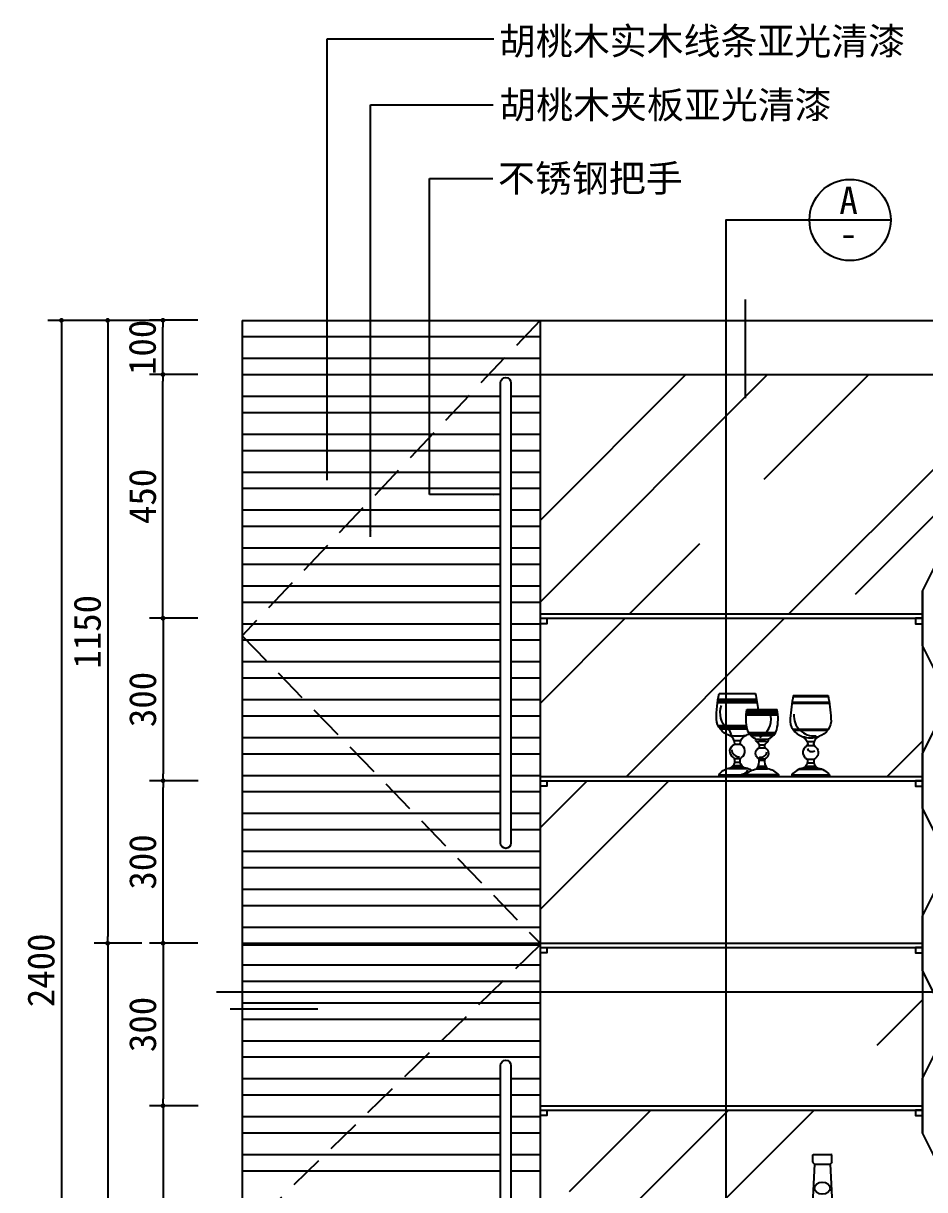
# Model space of a CAD drawing. Extents: x 377 to 3679, y 2766 to 6385.
# Drawn here: x 377 to 2041, y 4226 to 6379 of the extents above; entities that cross this region are included whole.
import ezdxf
from ezdxf.enums import TextEntityAlignment as Align

# ---------------------------------------------------------------- set-up
doc = ezdxf.new("R2010")
doc.units = 0
doc.header["$MEASUREMENT"] = 0
doc.linetypes.add('DASHED2', pattern=[9.525, 6.35, -3.175])
doc.layers.get('0').update_dxf_attribs({"linetype": 'CONTINUOUS'})
doc.layers.get('DEFPOINTS').update_dxf_attribs({"linetype": 'CONTINUOUS'})
for name, color, linetype in [('3', 3, 'CONTINUOUS'), ('4', 4, 'CONTINUOUS'), ('7', 7, 'CONTINUOUS'), ('BH', 3, 'CONTINUOUS'), ('DIM', 3, 'CONTINUOUS'), ('TEXT', 3, 'CONTINUOUS')]:
    doc.layers.add(name, color=color, linetype=linetype)
doc.styles.add('HZ', font='')
doc.styles.get('HZ').set_extended_font_data('仿宋_GB2312')
doc.dimstyles.get("Standard").update_dxf_attribs({"dimscale": 25, "dimtxt": 2, "dimasz": 0.5, "dimexe": 1, "dimexo": 1, "dimgap": 0.5, "dimtad": 1, "dimdec": 0, "dimzin": 0, "dimtxsty": 'HZ', "dimblk1": 'DOT', "dimblk2": 'DOT', "dimsah": 1, "dimcen": 0, "dimclrd": 256, "dimclre": 256, "dimclrt": 256, "dimazin": 3, "dimtfac": 0.5, "dimtdec": 0, "dimtmove": 0, "dimatfit": 3, "dimtolj": 1, "dimtzin": 0})
pattern_1 = [(45, (-7283.46, 4749.96), (431.052, 1149.473), [7620, -1016, 2540, -508]), (45, (-6985.3, 5407.3), (-836.96, 118.54), [1524, -167.64, 3048, -381]), (45, (-7409.2, 5234.9), (1627.222, 2108.564), [4064, -711.2, 2032, -508])]

# ---------------------------------------------------------------- blocks, each defined once
blk = doc.blocks.new('_DOT')
at = {"color": 0, "linetype": 'BYBLOCK'}
blk.add_line((-0.35, 0), (-1, 0), dxfattribs=at)
at = {"color": 0, "linetype": 'BYBLOCK', "const_width": 0.35}
blk.add_lwpolyline([(-0.175, 0, 1), (0.175, 0, 1)], format="xyb", close=True, dxfattribs=at)
blk = doc.blocks.new('*D17')
at = {"linetype": 'BYBLOCK'}
for p, q in [((7843.1, -85.7), (7843.1, -1210.7)), ((7906.1, -1223.2), (7818.1, -1223.2))]:
    blk.add_line(p, q, dxfattribs=at)
at = {"layer": 'DEFPOINTS', "color": 0, "linetype": 'BYBLOCK'}
for p in [(7931.1, -73.2), (7843.1, -1223.2), (7931.1, -1223.2)]:
    blk.add_point(p, dxfattribs=at)
at = {"linetype": 'BYBLOCK', "xscale": 12.5, "yscale": 12.5, "zscale": 12.5}
for p, rotation in [((7843.1, -73.2), 90), ((7843.1, -1223.2), 270)]:
    blk.add_blockref('_DOT', p, dxfattribs=dict(at, rotation=rotation))
at = {"linetype": 'BYBLOCK', "insert": (7805.6, -648.2), "char_height": 50, "attachment_point": 5, "rotation": 90, "style": 'HZ'}
blk.add_mtext('\\A1;1150', dxfattribs=at)
blk = doc.blocks.new('*D3')
at = {"linetype": 'BYBLOCK'}
for p, q in [((7929.8, 975.5), (7721.6, 975.5)), ((7746.6, 963), (7746.6, -1412)), ((7930, -1424.5), (7721.6, -1424.5))]:
    blk.add_line(p, q, dxfattribs=at)
at = {"layer": 'DEFPOINTS', "color": 0, "linetype": 'BYBLOCK'}
for p in [(7954.8, 975.5), (7746.6, -1424.5), (7955, -1424.5)]:
    blk.add_point(p, dxfattribs=at)
at = {"linetype": 'BYBLOCK', "xscale": 12.5, "yscale": 12.5, "zscale": 12.5}
for p, rotation in [((7746.6, 975.5), 90), ((7746.6, -1424.5), 270)]:
    blk.add_blockref('_DOT', p, dxfattribs=dict(at, rotation=rotation))
at = {"linetype": 'BYBLOCK', "insert": (7709.1, -224.5), "char_height": 50, "attachment_point": 5, "rotation": 90, "style": 'HZ'}
blk.add_mtext('\\A1;2400', dxfattribs=at)
blk = doc.blocks.new('*D16')
at = {"linetype": 'BYBLOCK'}
for p, q in [((7906.1, 1076.8), (7818.1, 1076.8)), ((7843.1, 1064.3), (7843.1, -60.7)), ((7906.1, -73.2), (7818.1, -73.2))]:
    blk.add_line(p, q, dxfattribs=at)
at = {"layer": 'DEFPOINTS', "color": 0, "linetype": 'BYBLOCK'}
for p in [(7931.1, 1076.8), (7843.1, -73.2), (7931.1, -73.2)]:
    blk.add_point(p, dxfattribs=at)
at = {"linetype": 'BYBLOCK', "xscale": 12.5, "yscale": 12.5, "zscale": 12.5}
for p, rotation in [((7843.1, 1076.8), 90), ((7843.1, -73.2), 270)]:
    blk.add_blockref('_DOT', p, dxfattribs=dict(at, rotation=rotation))
at = {"linetype": 'BYBLOCK', "insert": (7805.6, 501.8), "char_height": 50, "attachment_point": 5, "rotation": 90, "style": 'HZ'}
blk.add_mtext('\\A1;1150', dxfattribs=at)
blk = doc.blocks.new('*D7')
at = {"linetype": 'BYBLOCK'}
for p, q in [((7973.4, 981), (7883.9, 981)), ((7908.9, 893.5), (7908.9, 968.5)), ((7973.4, 881), (7883.9, 881))]:
    blk.add_line(p, q, dxfattribs=at)
at = {"layer": 'DEFPOINTS', "color": 0, "linetype": 'BYBLOCK'}
for p in [(7908.9, 981), (7998.4, 981), (7998.4, 881)]:
    blk.add_point(p, dxfattribs=at)
at = {"linetype": 'BYBLOCK', "xscale": 12.5, "yscale": 12.5, "zscale": 12.5}
for p, rotation in [((7908.9, 981), 90), ((7908.9, 881), 270)]:
    blk.add_blockref('_DOT', p, dxfattribs=dict(at, rotation=rotation))
at = {"linetype": 'BYBLOCK', "insert": (7871, 931), "char_height": 50, "attachment_point": 5, "rotation": 90, "style": 'HZ'}
blk.add_mtext('\\A1;100', dxfattribs=at)
blk = doc.blocks.new('*D8')
at = {"linetype": 'BYBLOCK'}
for p, q in [((7973.4, -219), (7884.1, -219)), ((7909.1, -231.5), (7909.1, -506.5)), ((7973.6, -519), (7884.1, -519))]:
    blk.add_line(p, q, dxfattribs=at)
at = {"layer": 'DEFPOINTS', "color": 0, "linetype": 'BYBLOCK'}
for p in [(7998.4, -219), (7909.1, -519), (7998.6, -519)]:
    blk.add_point(p, dxfattribs=at)
at = {"linetype": 'BYBLOCK', "xscale": 12.5, "yscale": 12.5, "zscale": 12.5}
for p, rotation in [((7909.1, -219), 90), ((7909.1, -519), 270)]:
    blk.add_blockref('_DOT', p, dxfattribs=dict(at, rotation=rotation))
at = {"linetype": 'BYBLOCK', "insert": (7871.6, -369), "char_height": 50, "attachment_point": 5, "rotation": 90, "style": 'HZ'}
blk.add_mtext('\\A1;300', dxfattribs=at)
blk = doc.blocks.new('*D5')
at = {"linetype": 'BYBLOCK'}
for p, q in [((7962.6, -373.2), (7873.1, -373.2)), ((7898.1, -385.7), (7898.1, -810.7)), ((7962.6, -823.2), (7873.1, -823.2))]:
    blk.add_line(p, q, dxfattribs=at)
at = {"layer": 'DEFPOINTS', "color": 0, "linetype": 'BYBLOCK'}
for p in [(7987.6, -373.2), (7898.1, -823.2), (7987.6, -823.2)]:
    blk.add_point(p, dxfattribs=at)
at = {"linetype": 'BYBLOCK', "xscale": 12.5, "yscale": 12.5, "zscale": 12.5}
for p, rotation in [((7898.1, -373.2), 90), ((7898.1, -823.2), 270)]:
    blk.add_blockref('_DOT', p, dxfattribs=dict(at, rotation=rotation))
at = {"linetype": 'BYBLOCK', "insert": (7860.6, -598.2), "char_height": 50, "attachment_point": 5, "rotation": 90, "style": 'HZ'}
blk.add_mtext('\\A1;450', dxfattribs=at)
blk = doc.blocks.new('*D10')
at = {"linetype": 'BYBLOCK'}
for p, q in [((7973.4, 381), (7884.1, 381)), ((7909.1, 368.5), (7909.1, 93.5)), ((7973.6, 81), (7884.1, 81))]:
    blk.add_line(p, q, dxfattribs=at)
at = {"layer": 'DEFPOINTS', "color": 0, "linetype": 'BYBLOCK'}
for p in [(7998.4, 381), (7909.1, 81), (7998.6, 81)]:
    blk.add_point(p, dxfattribs=at)
at = {"linetype": 'BYBLOCK', "xscale": 12.5, "yscale": 12.5, "zscale": 12.5}
for p, rotation in [((7909.1, 381), 90), ((7909.1, 81), 270)]:
    blk.add_blockref('_DOT', p, dxfattribs=dict(at, rotation=rotation))
at = {"linetype": 'BYBLOCK', "insert": (7871.6, 231), "char_height": 50, "attachment_point": 5, "rotation": 90, "style": 'HZ'}
blk.add_mtext('\\A1;300', dxfattribs=at)
blk = doc.blocks.new('*D9')
at = {"linetype": 'BYBLOCK'}
for p, q in [((7973.6, 81), (7884.1, 81)), ((7909.1, -206.5), (7909.1, 68.5)), ((7973.4, -219), (7884.1, -219))]:
    blk.add_line(p, q, dxfattribs=at)
at = {"layer": 'DEFPOINTS', "color": 0, "linetype": 'BYBLOCK'}
for p in [(7909.1, 81), (7998.6, 81), (7998.4, -219)]:
    blk.add_point(p, dxfattribs=at)
at = {"linetype": 'BYBLOCK', "xscale": 12.5, "yscale": 12.5, "zscale": 12.5}
for p, rotation in [((7909.1, 81), 90), ((7909.1, -219), 270)]:
    blk.add_blockref('_DOT', p, dxfattribs=dict(at, rotation=rotation))
at = {"linetype": 'BYBLOCK', "insert": (7871.6, -69), "char_height": 50, "attachment_point": 5, "rotation": 90, "style": 'HZ'}
blk.add_mtext('\\A1;300', dxfattribs=at)
blk = doc.blocks.new('*D6')
at = {"linetype": 'BYBLOCK'}
for p, q in [((7962.4, 976.8), (7872.9, 976.8)), ((7897.9, 539.3), (7897.9, 964.3)), ((7962.4, 526.8), (7872.9, 526.8))]:
    blk.add_line(p, q, dxfattribs=at)
at = {"layer": 'DEFPOINTS', "color": 0, "linetype": 'BYBLOCK'}
for p in [(7897.9, 976.8), (7987.4, 976.8), (7987.4, 526.8)]:
    blk.add_point(p, dxfattribs=at)
at = {"linetype": 'BYBLOCK', "xscale": 12.5, "yscale": 12.5, "zscale": 12.5}
for p, rotation in [((7897.9, 976.8), 90), ((7897.9, 526.8), 270)]:
    blk.add_blockref('_DOT', p, dxfattribs=dict(at, rotation=rotation))
at = {"linetype": 'BYBLOCK', "insert": (7860.4, 751.8), "char_height": 50, "attachment_point": 5, "rotation": 90, "style": 'HZ'}
blk.add_mtext('\\A1;450', dxfattribs=at)
blk = doc.blocks.new('37')
at = {"layer": '3'}
h = blk.add_hatch(dxfattribs=at)
h.set_pattern_fill('AR-SAND', color=3, scale=0.1, style=0)
h.set_pattern_definition([(37.5, (12389.268, -13778.6234), (-0.1600031, 4.8941324), [0, -3.8608, 0, -4.318, 0, -4.1275]), (7.5, (12389.268, -13778.6234), (4.4952328, 7.168251), [0, -2.0828, 0, -3.4798, 0, -1.3335]), (327.5, (12386.144, -13778.6234), (7.9099237, 0.0143718), [0, -1.27, 0, -4.572, 0, -5.969]), (317.5, (12386.144, -13778.6234), (7.6355645, 2.2292932), [0, -0.635, 0, -2.9972, 0, -3.429])])
h.paths.add_polyline_path([(0, 121.7), (-37.6, 121.7), (-37.1, 105.6), (0, 105.6)])
h.paths.add_polyline_path([(37.6, 121.7), (0, 121.7), (0, 105.6), (37.1, 105.6)])
h = blk.add_hatch(dxfattribs=at)
h.set_pattern_fill('AR-SAND', color=3, scale=0.2, style=0)
h.set_pattern_definition([(37.5, (12389.268, -13778.623), (-0.3200063, 9.7882647), [0, -7.7216, 0, -8.636, 0, -8.255]), (7.5, (12389.268, -13778.623), (8.990466, 14.336502), [0, -4.1656, 0, -6.9596, 0, -2.667]), (327.5, (12383.02, -13778.623), (15.8198474, 0.0287437), [0, -2.54, 0, -9.144, 0, -11.938]), (317.5, (12383.02, -13778.623), (15.271129, 4.458586), [0, -1.27, 0, -5.9944, 0, -6.858])])
h.paths.add_polyline_path([(0, 121.7), (-37.6, 121.7), (-37.1, 105.6), (0, 105.6)])
h.paths.add_polyline_path([(37.6, 121.7), (0, 121.7), (0, 105.6), (37.1, 105.6)])
at = {"layer": '3', "color": 3}
for p, q in [((-16.1, 206.5), (16.1, 206.5)), ((-37, 163.5), (-38.8, 160.5)), ((-37, 163.5), (37, 163.5)), ((37, 163.5), (38.8, 160.5)), ((-38.8, 160.5), (-35, 40.3)), ((38.8, 160.5), (35, 40.3)), ((-20.7, 133.9), (-26.2, 140.9)), ((20.7, 133.9), (26.2, 140.9)), ((-37.6, 121.7), (37.6, 121.7)), ((-37.1, 105.6), (37.1, 105.6)), ((-29.6, 93.5), (29.6, 93.5)), ((-29.6, 88.8), (29.6, 88.8)), ((-29.6, 83.7), (29.6, 83.7)), ((-29.6, 78.6), (29.6, 78.6)), ((-35, 40.3), (-33.9, 39.1)), ((-33.9, 39.1), (33.9, 39.1)), ((35, 40.3), (33.9, 39.1)), ((-40, 5), (40, 5))]:
    blk.add_line(p, q, dxfattribs=at)
for radius in [42.4, 33.4]:
    blk.add_arc((0, 107.6), radius, 51.8466, 128.1534, dxfattribs=at)
blk.add_ellipse((0, 248.2), major_axis=(12.1, 0), ratio=0.772192, dxfattribs=at)
at = {"layer": '4'}
for p, q in [((-14.5, 299.3), (-13.8, 300)), ((-14.5, 288.1), (-14.5, 299.3)), ((-13.8, 300), (13.8, 300)), ((14.5, 299.3), (13.8, 300)), ((14.5, 288.1), (14.5, 299.3)), ((-12, 285.3), (-16.4, 200)), ((-12, 285.3), (12, 285.3)), ((12, 285.3), (16.4, 200)), ((-45, 156.7), (-40, 5)), ((45, 156.7), (40, 5)), ((-35.7, 0), (35.7, 0))]:
    blk.add_line(p, q, dxfattribs=at)
for centre, start, end in [((-33.7, 6.1), 189.6878, 251.1962), ((33.7, 6.1), 288.8038, 350.3122)]:
    blk.add_arc(centre, 6.42, start, end, dxfattribs=at)
for points, knots in [([(-14.5, 288.6), (-14.5, 288.6), (-14.6, 287.9), (-13.9, 286.4), (-12.5, 285.9), (-12, 285.3)], [3.285569, 3.285569, 3.285569, 3.285569, 3.394659, 5.308018, 7.565663, 7.565663, 7.565663, 7.565663]), ([(14.5, 288.6), (14.5, 288.6), (14.6, 287.9), (13.9, 286.4), (12.5, 285.9), (12, 285.3)], [3.285569, 3.285569, 3.285569, 3.285569, 3.394659, 5.308018, 7.565663, 7.565663, 7.565663, 7.565663]), ([(-16.4, 200), (-16.9, 195.6), (-19.8, 189.1), (-27.9, 181.5), (-44.6, 173), (-45, 156.7)], [0, 0, 0, 0, 36.326329, 58.221562, 81.361054, 81.361054, 81.361054, 81.361054]), ([(16.4, 200), (16.9, 195.6), (19.8, 189.1), (27.9, 181.5), (44.6, 173), (45, 156.7)], [0, 0, 0, 0, 36.326329, 58.221562, 81.361054, 81.361054, 81.361054, 81.361054])]:
    blk.add_open_spline(points, degree=3, knots=knots, dxfattribs=at)
blk = doc.blocks.new('FH12E022')
at = {"layer": '3'}
for p, q in [((18.7, 151.6), (92.3, 151.6)), ((19, 153.3), (92, 153.3)), ((19.4, 155.9), (91.6, 155.9)), ((19.7, 157.6), (91.3, 157.6)), ((156.4, 152.2), (224.8, 152.2)), ((158.1, 162.6), (223.1, 162.6)), ((72, 130.6), (130, 130.6)), ((72.3, 133.2), (129.7, 133.2)), ((72.6, 135), (129.5, 135)), ((156.2, 150.5), (225.1, 150.5)), ((19.5, 109.1), (72.4, 109.1)), ((71.9, 128.9), (130.2, 128.9)), ((20.4, 107.4), (72.7, 107.4)), ((21.9, 104.8), (73.1, 104.8)), ((23.1, 103.1), (73.5, 103.1)), ((75.9, 96.4), (126.2, 96.4)), ((76.9, 94.6), (125.2, 94.6)), ((78.8, 92), (123.3, 92)), ((80.4, 90.3), (121.7, 90.3)), ((157.7, 102), (223.6, 102)), ((158.9, 100.3), (222.4, 100.3)), ((49.4, 81.3), (61.6, 81.3)), ((50.5, 74.3), (60.5, 74.3)), ((90.3, 79.9), (111.8, 79.9)), ((95.5, 67.9), (106.6, 67.8)), ((106, 72.6), (96.1, 72.6)), ((183.6, 71.8), (197.7, 71.8)), ((196.9, 78.9), (184.3, 78.9)), ((49.7, 48.1), (61.3, 48.1)), ((95.5, 47.4), (106.6, 47.4)), ((95.8, 44.8), (106.3, 44.8)), ((184.2, 46.9), (197, 46.9)), ((38.9, 29.9), (72.2, 29.9)), ((45.2, 32.5), (65.8, 32.5)), ((47.8, 35.1), (63.2, 35.1)), ((50.5, 41.2), (60.5, 41.2)), ((91, 28.9), (111, 28.9)), ((92.2, 30.6), (109.8, 30.6)), ((94, 34.1), (108, 34.1)), ((170.2, 28.5), (211.1, 28.5)), ((178.2, 31.1), (203, 31.1)), ((181.3, 33.7), (199.9, 33.7)), ((184.4, 39.8), (196.8, 39.8)), ((21.6, 17.7), (89.5, 17.7)), ((132.1, 17.7), (69.9, 17.7)), ((155.9, 17.7), (225.4, 17.7))]:
    blk.add_line(p, q, dxfattribs=at)
blk.add_lwpolyline([(44.8, 91.9, 0.183735), (36.8, 102.9, -0.300656), (26, 145.7)], format="xyb", dxfattribs=at)
for centre, radius, start, end in [((196.4, 126.6), 36.7, 174.7536, 276.5635), ((81.7, 120.3), 36, 294.7722, 9.818), ((55.5, 212), 122.1, 262.9902, 277.0098), ((190.6, 135.2), 48.8, 251.7209, 288.2791), ((59.3, 66.1), 14.9, 184.5887, 269.9314), ((101, 191.4), 107.7, 263.5597, 276.4403), ((193.1, 70), 9.25, 203.2424, 304.4102), ((99.3, 61.3), 10.6, 251.0989, 353.791), ((63.2, 31.2), 12.1, 269.1553, 339.0198)]:
    blk.add_arc(centre, radius, start, end, dxfattribs=at)
at = {"layer": '4'}
for p, q in [((21.9, 168), (89.1, 168)), ((158.4, 164.4), (222.8, 164.4)), ((73.1, 138.4), (128.9, 138.4)), ((21.6, 15.1), (89.5, 15.1)), ((132.1, 15.1), (69.9, 15.1)), ((155.9, 15.1), (225.4, 15.1))]:
    blk.add_line(p, q, dxfattribs=at)
for points in [[(21.6, 15.1), (21.6, 17.7, -0.241584), (39.6, 30, 0.401071), (50.6, 45.7, 0.184409), (48.1, 50.1, -0.625959), (50.5, 74.3, 0.304056), (40.6, 90.8, -0.313174), (16.6, 120.6, -0.059937), (21.9, 168)], [(93.8, 138.4, 0.037567), (89.1, 168)], [(158.4, 164.4, 0.025268), (153, 122, 0.365209), (175.3, 88.9, -0.255254), (185.2, 75.2, -0.19278), (180.8, 69.3, 0.534024), (184.2, 46.9, -0.366447), (176.9, 30.4, 0.192355), (155.9, 17.7), (155.9, 15.1)], [(222.8, 164.4, -0.025268), (228.2, 122, -0.365209), (205.9, 88.9, 0.255254), (196, 75.2, 0.19278), (200.5, 69.3, -0.534024), (197, 46.9, 0.366447), (204.3, 30.4, -0.192355), (225.4, 17.7), (225.4, 15.1)], [(69.9, 15.1), (69.9, 17.7, -0.168461), (91, 28.9, 0.209907), (95.5, 47.4, -0.652621), (95.5, 67.8, 0.350014), (93.6, 76.7, -0.255287), (88.9, 84.4, -0.218444), (73.9, 101.1, -0.103304), (73.1, 138.4)], [(132.1, 15.1), (132.1, 17.7, 0.168461), (111, 28.9, -0.209907), (106.6, 47.4, 0.652621), (106.6, 67.8, -0.350014), (108.4, 76.7, 0.255287), (113.1, 84.4, 0.218444), (128.2, 101.1, 0.103304), (128.9, 138.4)], [(81.7, 26.1, 0.116799), (71.4, 30, -0.401071), (60.5, 45.7, -0.184409), (62.9, 50.1, 0.625959), (60.5, 74.3, -0.304056), (70.4, 90.8, 0.057215), (77.5, 93.8)]]:
    blk.add_lwpolyline(points, format="xyb", dxfattribs=at)

msp = doc.modelspace()

# ---------------------------------------------------------------- hatches: boundary and pattern name
at = {"layer": 'BH'}
h = msp.add_hatch(dxfattribs=at)
h.set_pattern_fill('AR-RROOF', color=256, scale=20, angle=45, style=0)
h.set_pattern_definition(pattern_1)
h.paths.add_polyline_path([(2567.1, 5597.2), (2600.4, 5597.2), (2593.7, 5544.6, -0.101163), (2592.5, 5542.4), (2592.5, 5539.7), (2604.1, 5539.7, 0.190114), (2600, 5486.6, 0.025119), (2632.2, 5308.5, -0.363634), (2618.8, 5289), (2658, 5289, -0.483808), (2650, 5303, 0.28695), (2663.9, 5331.5, 0.064201), (2631.5, 5446.8), (2749.9, 5446.8, 0.064201), (2717.5, 5331.5, 0.28695), (2731.4, 5303, -0.483808), (2723.4, 5289), (2930.7, 5289), (2930.7, 5731), (2160.7, 5731), (2160.7, 5723.5), (2100.7, 5723.5), (2100.7, 5731), (1330.7, 5731), (1330.7, 5289), (2036.8, 5289), (2036.8, 5331), (2086.8, 5431), (2186.8, 5431), (2236.8, 5331), (2236.8, 5289), (2418.5, 5289), (2418.5, 5291.6, -0.140722), (2440.4, 5299.5, 0.230128), (2445.1, 5308.1), (2445.1, 5341.5, -0.518981), (2444.2, 5346.9, -0.60604), (2443.5, 5352, -0.660376), (2442.7, 5357.3, -0.015724), (2440.7, 5357.7), (2406.5, 5409.2), (2473.8, 5409.2), (2470.2, 5414.6), (2556.7, 5414.6, 0.010093), (2567.5, 5486.6, 0.190114), (2563.4, 5539.7), (2575, 5539.7), (2575, 5542.4, -0.101163), (2573.8, 5544.6)])
h.paths.add_polyline_path([(2036.8, 5271), (2024.2, 5271), (2024.2, 5281), (1343.3, 5281), (1343.3, 5271), (1330.7, 5271), (1330.7, 4989), (1661.3, 4989), (1661.3, 4991.6, -0.241584), (1679.4, 5004, 0.406968), (1690.3, 5019.9, 0.174163), (1687.9, 5024, -0.625959), (1690.3, 5048.3, 0.304056), (1680.4, 5064.8, -0.313174), (1656.4, 5094.6, -0.059937), (1661.7, 5142), (1728.9, 5142, -0.037567), (1733.5, 5112.4), (1768.7, 5112.4, -0.103304), (1768, 5075.1, -0.218444), (1752.9, 5058.3, -0.255287), (1748.2, 5050.6, 0.350014), (1746.4, 5041.8, -0.652621), (1746.4, 5021.4, 0.209907), (1750.8, 5002.8, -0.168461), (1771.9, 4991.6), (1771.9, 4989), (1795.6, 4989), (1795.6, 4991.6, -0.192355), (1816.7, 5004.4, 0.366447), (1824, 5020.8, -0.534024), (1820.6, 5043.3, 0.19278), (1825, 5049.2, 0.255254), (1815.1, 5062.9, -0.365209), (1792.8, 5096, -0.025268), (1798.2, 5138.3), (1862.6, 5138.3, -0.025268), (1868, 5096, -0.365209), (1845.7, 5062.9, 0.255254), (1835.8, 5049.2, 0.19278), (1840.2, 5043.3, -0.534024), (1836.8, 5020.8, 0.366447), (1844.1, 5004.4, -0.192355), (1865.2, 4991.6), (1865.2, 4989), (2036.8, 4989)])
h.paths.add_polyline_path([(2930.7, 5271), (2918.1, 5271), (2918.1, 5281), (2250.7, 5281), (2250.7, 5271), (2236.8, 5271), (2236.8, 4989), (2930.7, 4989)])
h = msp.add_hatch(dxfattribs=at)
h.set_pattern_fill('AR-RROOF', color=256, scale=30, angle=45, style=0)
h.set_pattern_definition([(45, (-7283.46, 4749.96), (646.58, 1724.21), [11430, -1524, 3810, -762]), (45, (-6836.2, 5736), (-1255.44, 177.81), [2286, -251.46, 4572, -571.5]), (45, (-7472.05, 5477.36), (2440.834, 3162.846), [6096, -1066.8, 3048, -762])])
h.paths.add_polyline_path([(2036.8, 4681), (2036.8, 4971), (2024.2, 4971), (2024.2, 4981), (1343.3, 4981), (1343.3, 4971), (1330.7, 4971), (1330.7, 4681)])
h.paths.add_polyline_path([(1343.3, 4673), (1343.3, 4663), (1330.7, 4663), (1330.7, 4381), (2036.8, 4381), (2036.8, 4663), (2024.2, 4663), (2024.2, 4673)])
h = msp.add_hatch(dxfattribs=at)
h.set_pattern_fill('AR-RROOF', color=256, scale=20, angle=45, style=0)
h.set_pattern_definition(pattern_1)
edge = h.paths.add_edge_path()
edge.add_line((2930.7, 4363), (2918.1, 4363))
edge.add_line((2918.1, 4363), (2918.1, 4373))
edge.add_line((2918.1, 4373), (2250.7, 4373))
edge.add_line((2250.7, 4373), (2250.7, 4363))
edge.add_line((2250.7, 4363), (2236.8, 4363))
edge.add_line((2236.8, 4363), (2236.8, 4331))
edge.add_line((2236.8, 4331), (2186.8, 4231))
edge.add_line((2186.8, 4231), (2086.8, 4231))
edge.add_line((2086.8, 4231), (2036.8, 4331))
edge.add_line((2036.8, 4331), (2036.8, 4363))
edge.add_line((2036.8, 4363), (2024.2, 4363))
edge.add_line((2024.2, 4363), (2024.2, 4373))
edge.add_line((2024.2, 4373), (1343.3, 4373))
edge.add_line((1343.3, 4373), (1343.3, 4363))
edge.add_line((1343.3, 4363), (1330.7, 4363))
edge.add_line((1330.7, 4363), (1330.7, 3931))
edge.add_line((1330.7, 3931), (1809.1, 3931))
edge.add_arc((1811.6, 3938.3), 7.71, 189.6878, 251.1962, ccw=False)
edge.add_line((1804, 3937), (1798, 4119.1))
edge.add_spline(control_points=[(1798, 4119.1), (1798.5, 4138.7), (1818.5, 4148.9), (1828.3, 4158), (1831.8, 4165.8), (1832.3, 4171)], knot_values=[0, 0, 0, 0, 23.139492, 45.034725, 81.361054, 81.361054, 81.361054, 81.361054], degree=3, periodic=0)
edge.add_line((1832.3, 4171), (1837.6, 4273.4))
edge.add_spline(control_points=[(1837.6, 4273.4), (1837, 4274.1), (1835.4, 4274.7), (1834.7, 4276.2), (1834.6, 4276.8)], knot_values=[3.758328, 3.758328, 3.758328, 3.758328, 6.015974, 7.565663, 7.565663, 7.565663, 7.565663], degree=3, periodic=0)
edge.add_spline(control_points=[(1834.6, 4276.8), (1834.6, 4276.9), (1834.6, 4277.1), (1834.6, 4277.3), (1834.6, 4277.4)], knot_values=[3.285569, 3.285569, 3.285569, 3.285569, 3.649238, 3.758328, 3.758328, 3.758328, 3.758328], degree=3, periodic=0)
edge.add_line((1834.6, 4277.4), (1834.6, 4291))
edge.add_line((1834.6, 4291), (1869.4, 4291))
edge.add_line((1869.4, 4291), (1869.4, 4277.4))
edge.add_spline(control_points=[(1869.4, 4277.4), (1869.4, 4277.3), (1869.5, 4277.1), (1869.4, 4276.9), (1869.4, 4276.8)], knot_values=[3.285569, 3.285569, 3.285569, 3.285569, 3.394659, 3.758328, 3.758328, 3.758328, 3.758328], degree=3, periodic=0)
edge.add_spline(control_points=[(1869.4, 4276.8), (1869.4, 4276.2), (1868.6, 4274.7), (1867, 4274.1), (1866.5, 4273.4)], knot_values=[3.758328, 3.758328, 3.758328, 3.758328, 5.308018, 7.565663, 7.565663, 7.565663, 7.565663], degree=3, periodic=0)
edge.add_line((1866.5, 4273.4), (1871.7, 4171))
edge.add_spline(control_points=[(1871.7, 4171), (1872.3, 4165.8), (1875.7, 4158), (1885.5, 4148.9), (1905.5, 4138.7), (1906, 4119.1)], knot_values=[0, 0, 0, 0, 36.326329, 58.221562, 81.361054, 81.361054, 81.361054, 81.361054], degree=3, periodic=0)
edge.add_line((1906, 4119.1), (1900, 3937))
edge.add_arc((1892.4, 3938.3), 7.71, 288.8038, 350.3122, ccw=False)
edge.add_line((1894.9, 3931), (2930.7, 3931))
edge.add_line((2930.7, 3931), (2930.7, 4363))
h.paths.add_polyline_path([(2125.7, 4055.2, -0.075762), (2115.7, 4016.4, -0.19201), (2106.7, 4007, -0.571887), (2105.3, 4001.9, -0.657659), (2104.3, 3996.2, -0.575937), (2103.4, 3990.4), (2103.4, 3951.2, 0.284365), (2113.8, 3941.2, -0.082192), (2120, 3939.5), (2079.7, 3939.5, -0.082192), (2085.9, 3941.2, 0.284365), (2096.3, 3951.2), (2096.3, 3990.4, -0.575937), (2095.4, 3996.2, -0.657659), (2094.4, 4001.9, -0.571887), (2093, 4007, -0.19201), (2084, 4016.4, -0.075762), (2074, 4055.2, -0.061195), (2078.9, 4125.2), (2120.8, 4125.2, -0.061195)], flags=16)
h.paths.add_polyline_path([(2035.6, 4055.2, -0.075762), (2025.6, 4016.4, -0.19201), (2016.6, 4007, -0.571887), (2015.2, 4001.9, -0.657659), (2014.1, 3996.2, -0.575937), (2013.2, 3990.4), (2013.2, 3951.2, 0.284365), (2023.7, 3941.2, -0.082192), (2029.8, 3939.5), (1989.6, 3939.5, -0.082192), (1995.8, 3941.2, 0.284365), (2006.2, 3951.2), (2006.2, 3990.4, -0.575937), (2005.3, 3996.2, -0.657659), (2004.3, 4001.9, -0.571887), (2002.9, 4007, -0.19201), (1993.8, 4016.4, -0.075762), (1983.9, 4055.2, -0.061195), (1988.8, 4125.2), (2030.7, 4125.2, -0.061195)], flags=16)

# ---------------------------------------------------------------- linework, layer by layer
at = {"layer": '3'}
for p, q in [((780.7, 5801), (1330.7, 5801)), ((780.7, 5761), (1330.7, 5761)), ((780.7, 5731), (1330.7, 5731)), ((780.7, 5691), (1257.8, 5691)), ((1277, 5691), (1330.7, 5691)), ((780.7, 5661), (1257.8, 5661)), ((1277, 5661), (1330.7, 5661)), ((780.7, 5621), (1257.8, 5621)), ((1277, 5621), (1330.7, 5621)), ((780.7, 5591), (1257.8, 5591)), ((1277, 5591), (1330.7, 5591)), ((780.7, 5551), (1257.8, 5551)), ((1277, 5551), (1330.7, 5551)), ((780.7, 5521), (1257.8, 5521)), ((1277, 5521), (1330.7, 5521)), ((780.7, 5481), (1257.8, 5481)), ((1277, 5481), (1330.7, 5481)), ((780.7, 5451), (1257.8, 5451)), ((1277, 5451), (1330.7, 5451)), ((780.7, 5411), (1257.8, 5411)), ((1277, 5411), (1330.7, 5411)), ((780.7, 5381), (1257.8, 5381)), ((1277, 5381), (1330.7, 5381)), ((780.7, 5341), (1257.8, 5341)), ((1277, 5341), (1330.7, 5341)), ((780.7, 5311), (1257.8, 5311)), ((1277, 5311), (1330.7, 5311)), ((780.7, 5271), (1257.8, 5271)), ((1277, 5271), (1330.7, 5271)), ((780.7, 5241), (1257.8, 5241)), ((1277, 5241), (1330.7, 5241)), ((780.7, 5201), (1257.8, 5201)), ((1277, 5201), (1330.7, 5201)), ((780.7, 5171), (1257.8, 5171)), ((1277, 5171), (1330.7, 5171)), ((780.7, 5131), (1257.8, 5131)), ((1277, 5131), (1330.7, 5131)), ((780.7, 5101), (1257.8, 5101)), ((1277, 5101), (1330.7, 5101)), ((780.7, 5061), (1257.8, 5061)), ((1277, 5061), (1330.7, 5061)), ((780.7, 5031), (1257.8, 5031)), ((1277, 5031), (1330.7, 5031)), ((780.7, 4991), (1257.8, 4991)), ((1277, 4991), (1330.7, 4991)), ((780.7, 4961), (1257.8, 4961)), ((1277, 4961), (1330.7, 4961)), ((780.7, 4921), (1257.8, 4921)), ((1277, 4921), (1330.7, 4921)), ((780.7, 4891), (1257.8, 4891)), ((1277, 4891), (1330.7, 4891)), ((780.7, 4851), (1330.7, 4851)), ((780.7, 4821), (1330.7, 4821)), ((780.7, 4781), (1330.7, 4781)), ((780.7, 4751), (1330.7, 4751)), ((780.7, 4711), (1330.7, 4711)), ((780.7, 4641), (1330.7, 4641)), ((780.7, 4611), (1330.7, 4611)), ((780.7, 4571), (1330.7, 4571)), ((780.7, 4541), (1330.7, 4541)), ((780.7, 4501), (1330.7, 4501)), ((780.7, 4471), (1330.7, 4471)), ((780.7, 4431), (1257.8, 4431)), ((1277, 4431), (1330.7, 4431)), ((780.7, 4401), (1257.8, 4401)), ((1277, 4401), (1330.7, 4401)), ((780.7, 4361), (1257.8, 4361)), ((1277, 4361), (1330.7, 4361)), ((780.7, 4331), (1257.8, 4331)), ((1277, 4331), (1330.7, 4331)), ((780.7, 4291), (1257.8, 4291)), ((1277, 4291), (1330.7, 4291)), ((780.7, 4261), (1257.8, 4261)), ((1277, 4261), (1330.7, 4261))]:
    msp.add_line(p, q, dxfattribs=at)
at = {"layer": '3', "linetype": 'DASHED2', "ltscale": 10}
for points in [[(1330.7, 5831), (780.7, 5248.8), (1330.7, 4681)], [(1330.7, 4678), (780.7, 4141.7), (1330.7, 3531)]]:
    msp.add_lwpolyline(points, dxfattribs=at)
at = {"layer": '4'}
for p, q in [((780.7, 5831), (3480.7, 5831)), ((780.7, 5831), (3480.7, 5831)), ((780.7, 5831), (780.7, 3431)), ((1330.7, 5831), (1330.7, 3531)), ((1330.7, 5731), (2930.7, 5731))]:
    msp.add_line(p, q, dxfattribs=at)
for points in [[(1257.8, 5715.9, -1), (1277, 5715.9), (1277, 4865.8, -1), (1257.8, 4865.8)], [(1257.8, 4455.5, -1), (1277, 4455.5), (1277, 3605.4, -1), (1257.8, 3605.4)]]:
    msp.add_lwpolyline(points, format="xyb", close=True, dxfattribs=at)
at = {"layer": '7'}
for p, q in [((2036.8, 5331), (2036.8, 4331)), ((1330.7, 5289), (2036.8, 5289)), ((1330.7, 5281), (2036.8, 5281)), ((1330.7, 4989), (2036.8, 4989)), ((1330.7, 4981), (2036.8, 4981)), ((780.7, 4681), (1330.7, 4681)), ((780.7, 4678), (1330.7, 4678)), ((1330.7, 4681), (2036.8, 4681)), ((1330.7, 4673), (2036.8, 4673)), ((1330.7, 4381), (2036.8, 4381)), ((1330.7, 4373), (2036.8, 4373))]:
    msp.add_line(p, q, dxfattribs=at)
for points in [[(2236.8, 5231), (2186.8, 5131), (2086.8, 5131), (2036.8, 5231), (2036.8, 5331), (2086.8, 5431), (2186.8, 5431), (2236.8, 5331)], [(2236.8, 4931), (2186.8, 4831), (2086.8, 4831), (2036.8, 4931), (2036.8, 5031), (2086.8, 5131), (2186.8, 5131), (2236.8, 5031)], [(2236.8, 4631), (2186.8, 4531), (2086.8, 4531), (2036.8, 4631), (2036.8, 4731), (2086.8, 4831), (2186.8, 4831), (2236.8, 4731)], [(2236.8, 4331), (2186.8, 4231), (2086.8, 4231), (2036.8, 4331), (2036.8, 4431), (2086.8, 4531), (2186.8, 4531), (2236.8, 4431)]]:
    msp.add_lwpolyline(points, close=True, dxfattribs=at)
for points in [[(1330.7, 5281), (1343.3, 5281), (1343.3, 5271), (1330.7, 5271)], [(2036.8, 5281), (2024.2, 5281), (2024.2, 5271), (2036.8, 5271)], [(1330.7, 4981), (1343.3, 4981), (1343.3, 4971), (1330.7, 4971)], [(2036.8, 4981), (2024.2, 4981), (2024.2, 4971), (2036.8, 4971)], [(1330.7, 4673), (1343.3, 4673), (1343.3, 4663), (1330.7, 4663)], [(2036.8, 4673), (2024.2, 4673), (2024.2, 4663), (2036.8, 4663)], [(1330.7, 4373), (1343.3, 4373), (1343.3, 4363), (1330.7, 4363)], [(2036.8, 4373), (2024.2, 4373), (2024.2, 4363), (2036.8, 4363)]]:
    msp.add_lwpolyline(points, dxfattribs=at)
at = {"layer": 'TEXT'}
msp.add_line((733.5, 4591.6), (3529.2, 4591.6), dxfattribs=at)
for points in [[(1674.6, 3389), (1674.6, 6016.3), (1828.3, 6016.3)], [(1828.3, 6016.3), (1978.3, 6016.3)]]:
    msp.add_lwpolyline(points, dxfattribs=at)
at = {"layer": 'TEXT', "color": 1}
for points in [[(1710.3, 5687.1), (1710.3, 5869.8)], [(758.6, 4560.2), (920.3, 4560.2)]]:
    msp.add_lwpolyline(points, dxfattribs=at)
at = {"layer": 'TEXT'}
msp.add_circle((1903.3, 6016.3), 75, dxfattribs=at)

# ---------------------------------------------------------------- block references
at = {"layer": 'BH'}
msp.add_blockref('FH12E022', (1639.8, 4974), dxfattribs=at)
at = {"layer": 'BH', "xscale": 1.2, "yscale": 1.2, "zscale": 1.2}
msp.add_blockref('37', (1852, 3931), dxfattribs=at)

# ---------------------------------------------------------------- texts
at = {"layer": 'TEXT', "style": 'HZ'}
for s, p in [('胡桃木实木线条亚光清漆', (1254.8, 6321.6)), ('胡桃木夹板亚光清漆', (1255.4, 6203.8)), ('不锈钢把手', (1253.1, 6068.2))]:
    msp.add_text(s, height=50, dxfattribs=at).set_placement(p)
for s, p in [('A', (1900.5, 6027.6)), ('-', (1900.4, 5966.1))]:
    msp.add_text(s, height=50, dxfattribs=at).set_placement(p, align=Align.CENTER)

# ---------------------------------------------------------------- dimensions: what is measured, and where the dimension line sits
at = {"layer": 'DIM'}
dim = msp.add_linear_dim(base=(634.5, 5831), p1=(723.9, 5731), p2=(723.9, 5831), angle=90, dimstyle='STANDARD', dxfattribs=at)
dim.commit()
dim.dimension.update_dxf_attribs({"geometry": '*D7', "text_midpoint": (596.6, 5781), "dimtype": 128, "insert": (-7274.4, 4850.1)})
for base, p1, p2, picture, middle, set_off in [((446.9, 3431), (655.2, 5831), (655.4, 3431), '*D3', (409.4, 4631), (-7299.6, 4855.5)), ((532.4, 4681), (620.4, 5831), (620.4, 4681), '*D16', (494.9, 5256), (-7310.7, 4754.2)), ((634.5, 5731), (723.9, 5281), (723.9, 5731), '*D6', (597, 5506), (-7263.5, 4754.2)), ((634.7, 4981), (723.9, 5281), (724.2, 4981), '*D10', (597.2, 5281), (-7274.4, 4900.1)), ((634.7, 4981), (723.9, 4681), (724.2, 4981), '*D9', (597.2, 4981), (-7274.4, 4900.1)), ((634.7, 4381), (723.9, 4681), (724.2, 4381), '*D8', (597.2, 4681), (-7274.4, 4900.1)), ((634.7, 3931), (724.2, 4381), (724.2, 3931), '*D5', (597.2, 4156), (-7263.5, 4754.2))]:
    dim = msp.add_linear_dim(base=base, p1=p1, p2=p2, angle=90, dimstyle='STANDARD', dxfattribs=at)
    dim.commit()
    dim.dimension.update_dxf_attribs({"geometry": picture, "text_midpoint": middle, "insert": set_off})
dim = msp.add_linear_dim(base=(532.4, 3531), p1=(620.4, 4681), p2=(620.4, 3531), angle=90, dimstyle='STANDARD', override={"dimse1": 1}, dxfattribs=at)
dim.commit()
dim.dimension.update_dxf_attribs({"geometry": '*D17', "text_midpoint": (494.9, 4106), "insert": (-7310.7, 4754.2)})

# ---------------------------------------------------------------- leaders
at = {"layer": 'TEXT'}
for points in [[(937.4, 5536.2), (937.4, 6350.5), (1245.5, 6350.5)], [(1017.6, 5431.2), (1017.6, 6228.9), (1244.2, 6228.9)], [(1257.8, 5509.6), (1126.5, 5509.6), (1126.5, 6092.8), (1243.5, 6092.8)]]:
    msp.add_leader(points, dimstyle='STANDARD', dxfattribs=at)

doc.saveas('drawing.dxf')
